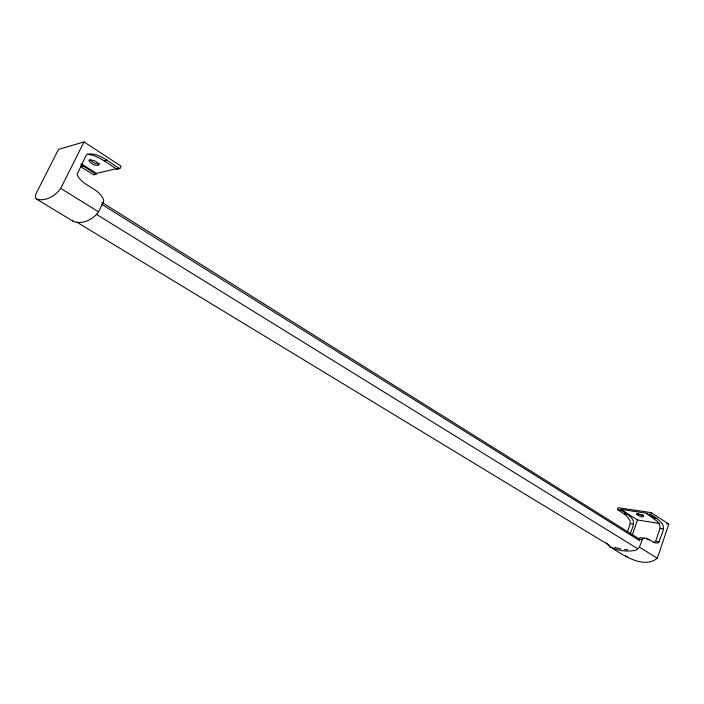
<?xml version="1.0" encoding="UTF-8"?>
<svg xmlns="http://www.w3.org/2000/svg" width="704" height="704" viewBox="0 0 704 704"><rect width="100%" height="100%" fill="white"/><g stroke="black" fill="none" stroke-linecap="round" stroke-linejoin="round"><path stroke-width="1.06" d="M627.273 532.356L630.3 523.591L630.027 520.485L625.794 515.046L617.443 509.511L618.077 507.698L651.226 512.635L668.8 524.128L657.316 558.246C642.734 569.668 621.826 554.136 609.594 546.454L606.373 542.925M630.168 533.878C631.981 528.642 636.249 521.91 630.854 517.299C627 513.929 622.723 509.951 617.443 509.511M653.391 542.608L655.653 541.367L660.044 528.37L659.78 525.193L657.369 521.426L647.187 513.999L647.398 513.374L620.884 509.388L620.673 509.995M609.594 546.454C616.59 550.466 625.011 551.725 632.958 550.73C639.778 550.704 640.543 543.585 642.585 538.745C648.428 535.665 652.837 545.151 658.592 542.643L659.041 541.948C660.387 535.63 667.058 527.666 660.766 521.954C656.885 518.487 652.573 514.386 647.187 513.999M650.584 514.51L651.226 512.635M632.122 535.471L637.446 519.992L620.884 509.388M87.472 154.378C98.842 155.355 107.686 163.733 117.093 169.242L117.498 168.423M98.569 211.834L103.514 201.775L103.708 200.2C99.29 187.642 82.034 186.507 77.088 174.425L86.09 155.461L87.56 154.123C99.924 152.398 109.824 163.275 119.83 168.599L121.044 166.126L84.04 141.944L58.555 149.327L35.869 193.978L35.385 197.727L36.423 199.021L73.568 221.54C82.518 224.858 93.394 219.34 98.569 211.834L60.702 188.355L84.04 141.944M95.999 174.214L83.389 166.135L80.872 166.778L93.456 174.812L95.999 174.214L96.395 173.422L116.442 168.67M60.702 188.355C55.651 195.686 45.408 201.986 36.423 199.021M99.651 163.601C96.193 164.551 92.171 162.298 89.998 159.632M104.227 160.873L106.929 160.186M117.093 169.242L119.83 168.599M624.448 549.595L627.827 549.683M643.544 515.61L637.375 513.682M623.7 513.506L626.938 514.008M653.453 518.074L656.85 518.593M666.662 523.794L668.8 524.128M637.446 519.992L659.718 523.494M630.3 523.591L633.53 524.11M660.044 528.37L663.441 528.915M647.108 539.361L649.651 539.801M655.653 541.367L659.041 541.948M642.03 539.581L638.634 539L640.138 537.654L644.582 538.322M620.963 549.138L614.636 547.272M80.687 164.578L83.389 166.135M76.71 222.068L609.47 545.406M96.369 214.28L637.226 548.451M639.443 547.158L657.316 558.246M101.411 204.098L639.857 540.778M102.098 202.497L639.452 539.097M81.682 163.988L96.395 173.422M651.086 515.768L654.764 518.17M625.346 555.544L627.484 557.295M72.424 220.194L73.568 221.54M89.241 160.239L89.038 160.67C90.649 163.909 95.339 166.091 98.842 165.229L99.053 164.798C97.469 161.542 92.734 159.342 89.241 160.239M636.451 514.096C643.966 520.045 648.173 514.633 636.451 514.096"/></g></svg>
